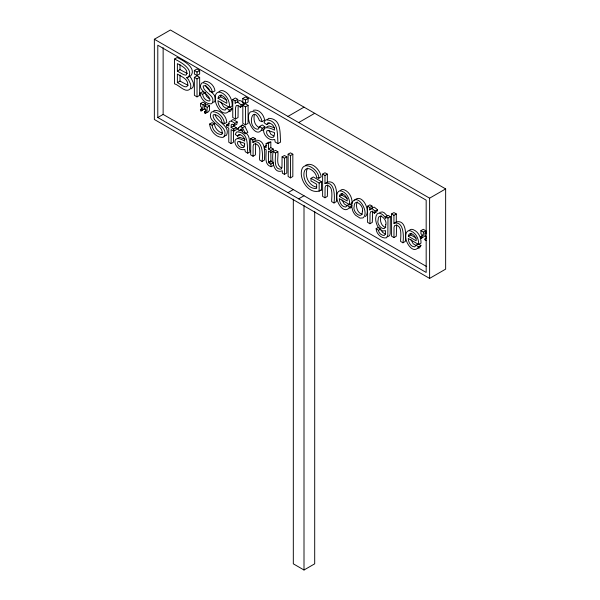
<?xml version="1.0" encoding="UTF-8"?>
<svg xmlns="http://www.w3.org/2000/svg" width="600" height="600" viewBox="0 0 600 600"><rect width="100%" height="100%" fill="white"/><g stroke="black" fill="none" stroke-linecap="round" stroke-linejoin="round"><path stroke-width="0.9" d="M229.373 106.725L226.748 108.24L225.112 110.115C220.538 110.032 218.062 104.775 217.92 100.725L229.553 107.438C229.882 101.377 226.763 94.785 220.935 92.43A9.36 5.407 60 0 0 217.215 92.64C209.82 98.49 222.833 121.05 229.478 110.205L232.103 108.69L230.055 107.212M348.9 205.163L349.538 204.03L347.183 205.388L345.72 207.067C341.61 206.993 339.39 202.282 339.27 198.645L349.695 204.667C349.995 199.23 347.197 193.327 341.97 191.212A8.393 4.845 60 0 0 338.64 191.4C332.048 196.853 343.44 216.623 349.627 207.15L351.983 205.792L350.145 204.472M418.65 244.478C418.95 239.048 416.153 233.138 410.925 231.022A8.393 4.845 60 0 0 407.595 231.21C401.002 236.663 412.395 256.433 418.582 246.96L420.938 245.603L418.493 243.84L416.138 245.197L414.675 246.877C410.565 246.803 408.345 242.093 408.225 238.455L418.65 244.478L421.005 243.12C421.305 237.683 418.507 231.78 413.28 229.665A8.393 4.845 60 0 0 409.95 229.845L409.155 230.625M238.14 106.305L238.035 117.517L235.403 119.032L232.763 117.51L232.763 99.51L235.388 97.995L237.765 99.368L237.765 102.097M233.483 130.08L233.483 142.222L231.127 143.58L231.127 129.57L233.85 131.145L236.205 129.78L236.205 127.65L233.85 129.015L231.127 127.44L231.233 124.785L232.178 124.17L234.495 125.528L234.847 123.345L237.202 121.98L233.61 119.797L232.575 119.7L231.375 120.727M237.202 121.98L236.85 124.163L234.495 125.528M254.333 114.817C253.312 119.542 254.55 126.105 259.793 127.703M255.683 143.625L255.413 154.882L253.058 156.248L250.688 154.875L250.688 138.735L253.042 137.377L255.173 138.608L255.173 140.903L252.817 142.26L252.817 139.965L255.173 138.608M218.07 98.295C219.067 90.832 228.007 98.805 226.778 103.32L218.07 98.295L220.695 96.78L221.108 94.898M339.397 196.478C340.29 189.78 348.315 196.928 347.205 200.978L339.397 196.478L341.76 195.112L342.12 193.425M408.353 236.288C409.245 229.59 417.27 236.737 416.16 240.795L408.353 236.288L410.707 234.923L411.075 233.235M372.69 210.952L372.3 222.368L369.945 223.733L367.575 222.36L367.575 206.22L369.93 204.855L372.06 206.093L372.06 208.538L369.705 209.895L369.705 207.45L372.06 206.093M262.005 121.68L259.433 120.653C252.743 103.365 246.42 126.653 257.16 129.218L258.337 129.067L259.657 126.442L262.282 124.927L264.877 126.817L262.252 128.333C256.845 141.285 243.142 117.525 250.567 111.84C256.305 110.108 261.315 116.438 262.005 121.68L264.63 120.165C263.94 114.922 258.93 108.593 253.192 110.325M264.877 126.817L264.12 129.142L261.772 130.65M327.735 184.83L327.345 196.417L324.983 197.775L322.62 196.403L322.62 174.12L324.975 172.762L327.345 174.127L327.345 182.123L324.983 183.488L324.983 175.493L322.62 174.12M396.69 224.64L396.293 236.228L393.938 237.585L391.575 236.22L391.575 213.93L393.93 212.572L396.293 213.938L396.293 221.933L393.938 223.298L393.938 215.303L391.575 213.93M232.103 108.69L230.513 111.218L228.772 111.727M420.938 245.603L419.513 247.875L417.96 248.325M235.403 119.032L235.515 107.82L236.243 105.585L238.388 105.502L240.322 107.28L241.23 104.977L243.862 103.462L241.147 100.913L239.452 100.538L238.642 101.01M243.862 103.462L242.947 105.765L240.322 107.28M369.945 223.733L370.043 213.667L370.688 211.665L372.615 211.59L374.355 213.188L375.165 211.118L377.528 209.76L374.295 207.15L372.847 207.562L372.06 208.538M377.528 209.76L376.71 211.83L374.355 213.188M247.763 153.188C247.065 145.305 248.715 132.322 237.225 131.858L236.34 132.285L235.298 134.453L237.615 136.155L238.792 134.445C242.017 134.685 245.085 137.752 244.62 141.127C229.395 131.752 234.195 151.898 244.815 149.498L245.288 151.762L247.763 153.188L250.118 151.83C247.853 145.733 252.075 137.1 245.58 132.825M277.972 143.61C277.2 134.82 279.03 120.345 266.22 119.828L265.23 120.3L264.075 122.722L266.655 124.62L267.968 122.708C271.567 122.977 274.987 126.398 274.47 130.163C270.728 127.875 261.525 125.062 263.962 132.833C265.35 137.04 270.097 141.083 274.688 139.493L275.212 142.02L277.972 143.61L280.597 142.095C279.825 133.305 281.663 118.83 268.845 118.312L267.165 119.745M381.082 215.513C379.47 219.728 380.88 226.312 385.793 227.535M357.173 201.795C355.41 206.235 357.135 213.045 362.25 214.298M354.615 200.19C361.965 192.615 371.37 211.095 365.37 216.562M307.553 168.135C303.877 175.29 308.587 185.625 316.612 187.2M351.63 206.76L349.837 208.403M369.705 209.895L370.493 208.928L371.94 208.507L375.165 211.118M239.88 130.485L241.365 128.76L242.812 132.18L245.498 133.733L247.853 132.375L244.89 126.405L242.362 124.95L237.165 128.925L239.88 130.485L242.235 129.127M203.528 82.148L204.833 81.195C209.865 81.323 214.41 85.905 214.972 90.847L212.347 92.363L209.76 91.282L208.74 88.523L206.355 86.363L204.795 85.642L203.175 85.98C203.13 92.715 216.27 95.287 212.16 103.2L211.222 103.852C205.515 104.183 200.61 98.67 199.987 93.21L202.612 91.695L205.222 92.73L206.452 96.218L209.265 98.805M237.712 138.248L239.737 137.325L245.235 139.275M266.767 126.945L269.025 125.917L274.462 127.815M218.962 91.988L219.847 91.117A9.36 5.407 60 0 1 223.56 90.915C229.388 93.27 232.507 99.863 232.178 105.915L229.553 107.438M340.2 190.815L340.995 190.035A8.393 4.845 60 0 1 344.325 189.855C349.553 191.962 352.35 197.873 352.05 203.31L349.695 204.667M240.66 126.517L242.362 124.95M205.095 108.765L203.333 109.605M424.695 236.625L425.415 235.965M305.49 165.368C312.293 161.175 320.325 170.303 321.218 176.828L318.862 178.185L316.56 177.585C316.68 171.953 306.007 163.762 304.118 172.178C302.61 179.535 308.37 189.585 316.65 188.37L316.65 184.222L310.98 180.945L310.98 178.335L313.335 176.97L321.51 181.68L321.51 189.945C310.793 196.163 299.985 181.71 301.38 171.51C302.858 158.738 319.267 169.882 318.862 178.185M252.817 142.26C262.98 138.45 263.145 156.09 262.05 161.438L264.405 160.08C264.795 153.855 266.183 139.642 256.028 140.227M213.577 111.052L214.597 110.355C220.853 110.115 226.388 116.295 226.792 122.355L224.438 123.712L221.985 122.512C221.737 118.425 217.965 114.653 213.915 114.562L213.12 115.185C212.737 123.585 228.952 126.78 224.138 136.605L223.058 137.385C216.112 137.843 210.038 130.688 209.655 124.028L212.01 122.67L214.417 123.817C214.778 128.288 218.415 132.172 222.697 133.23M154.358 39.255L170.392 30L445.643 188.91L445.643 269.138L429.607 278.4L154.358 119.483L154.358 39.255L429.607 198.173L445.643 188.91M188.047 76.957L186.727 77.715L188.46 79.605L190.523 83.895A8.91 5.145 60 0 1 190.148 88.95C185.512 93.637 178.95 84.727 174.532 83.887L174.532 59.04L177.157 57.525C182.678 60.15 197.228 67.867 190.68 75.96L189.36 76.2L191.085 78.09L193.147 82.373A8.91 5.145 60 0 1 192.772 87.427L191.19 88.83M177.382 71.13L183.66 74.677L185.7 75.15L186.382 74.805C188.91 69.045 181.267 65.745 177.382 63.623L177.382 71.13L180.007 69.615L187.373 73.575M194.377 70.5L197.002 68.985L199.65 70.508L199.65 74.017L197.017 75.532L194.377 74.01L194.377 70.5L197.017 72.023L199.65 70.508M177.382 82.605C179.7 83.438 187.222 90.54 187.83 84.367C187.718 78.683 181.365 76.56 177.382 74.062L177.382 82.605L180.007 81.09L188.205 85.433M194.377 77.347L197.002 75.832L199.65 77.355L199.65 95.355L197.017 96.877L194.377 95.347L194.377 77.347L197.017 78.877L199.65 77.355M157.792 117.502L426.173 272.452L426.173 200.153L157.792 45.203L157.792 117.502L163.132 114.42L426.675 266.572M199.987 93.21L202.597 94.245L205.222 92.73M200.61 103.455L203.153 104.917L202.74 110.123L200.978 110.962L200.4 109.545L201.458 109.102L201.847 107.347L200.61 106.627L200.61 103.455L202.965 102.09L205.507 103.56L205.507 106.065M203.153 104.917L205.507 103.56M204.48 111.907L205.538 111.458L205.928 109.703L204.69 108.983L204.69 105.81L207.045 104.453L209.587 105.915L209.483 110.115L208.455 111.78L205.058 113.317L204.48 111.907L206.048 111M200.4 109.545L201.968 108.645M200.978 110.962L202.545 110.055M204.69 105.81L207.233 107.273L209.587 105.915M232.763 99.51L235.14 100.882L237.765 99.368M242.82 98.468L245.445 96.953L248.085 98.475L248.085 101.985L245.46 103.5L242.82 101.977L242.82 98.468L245.46 99.99L248.085 98.475M242.82 105.315L245.445 103.8L248.085 105.323L248.085 123.323L245.46 124.837L242.82 123.315L242.82 105.315L245.46 106.837L248.085 105.323M209.655 124.028L212.062 125.175L214.417 123.817M231.127 143.58L228.765 142.222L228.765 128.205L226.673 126.998L226.673 124.868L229.028 123.51M231.127 127.44L233.483 126.083L236.205 127.65M237.165 128.925L238.74 128.017M240.007 126.308L242.535 127.77L244.89 126.405M237.615 136.155L239.97 134.797M266.655 124.62L269.28 123.105M287.978 116.4L304.005 107.145M298.665 122.573L314.7 113.31M264.375 146.64L266.115 147.645L266.115 143.648L268.47 142.282L270.825 142.005L270.825 147.645L273.21 149.017L273.21 151.148L270.855 152.505L268.47 151.132L268.47 160.567L269.002 162.915L270.855 164.078L273.21 162.712L273.555 165.33L271.2 166.688C263.647 164.73 266.58 155.19 266.115 149.767L264.375 148.77L264.375 146.64L266.73 145.275M266.115 143.648L268.47 143.363L270.825 142.005M268.47 143.363L268.47 149.002L270.825 147.645M268.47 149.002L270.855 150.375L273.21 149.017M273.12 151.688L275.49 153.053C275.737 157.477 273.127 169.972 281.168 169.11L281.985 167.28L282.082 156.863L284.438 155.498L286.808 156.87L286.808 173.01L284.452 174.375L282.33 173.145L282.33 170.775C272.212 174.773 272.01 156.907 273.12 151.688L275.475 150.322L277.845 151.695C278.722 156.675 275.317 165.465 281.76 167.947M275.49 153.053L277.845 151.695M268.597 162.15L270.952 160.785L270.825 152.347M269.002 162.915L271.358 161.558L273.21 162.712M288.112 154.2L290.468 152.843L292.837 154.208L292.837 176.49L290.483 177.855L288.112 176.483L288.112 154.2L290.483 155.572L292.837 154.208M282.082 156.863L284.452 158.227L286.808 156.87M287.978 192.667L293.317 189.578M324.983 175.493L327.345 174.127M310.98 178.335L319.155 183.038L321.51 181.68M298.665 198.84L304.005 195.75M324.983 197.775L325.087 187.305L325.913 185.528C333.885 184.635 331.553 197.235 331.635 201.615L334.005 202.98L336.36 201.623C337.178 195.952 337.582 179.512 327.345 182.123M380.228 228.577L378.495 227.288L376.14 228.645L378.45 230.37C378.788 233.123 381.48 235.41 384.202 235.485L385.41 234.06L385.582 230.647L382.822 231.03L380.347 229.59A7.147 4.125 60 0 1 377.25 225.548C375.645 221.955 374.64 217.14 377.28 213.81L378.495 213.225C381.847 213.075 384.428 215.903 385.808 218.692L385.808 216.743L388.162 215.385L390.345 216.645L390.18 233.722L389.678 235.56L387.577 236.827M385.808 216.743L387.99 218.002L390.345 216.645M393.938 215.303L396.293 213.938M378.45 230.37L380.805 229.013M420.93 230.655L423.465 232.118L423.06 237.322L421.298 238.163L420.72 236.745L421.778 236.303L422.168 234.548L420.93 233.827L420.93 230.655L423.285 229.29L425.827 230.76L425.827 233.265M393.938 237.585L394.043 227.115L394.868 225.337C402.84 224.445 400.507 237.045 400.59 241.425L402.96 242.79L405.315 241.433C406.132 235.77 406.537 219.322 396.293 221.933M423.465 232.118L425.827 230.76M426.42 240.345L425.377 240.517L424.8 239.108L425.857 238.657L426.248 236.903L425.01 236.183L425.01 233.01L426.577 232.103M420.72 236.745L422.287 235.845M421.298 238.163L422.865 237.255M424.8 239.108L426.368 238.2M293.317 199.17L293.317 563.827L304.005 570L314.7 563.827L314.7 211.35M324.983 183.488C335.228 180.87 334.822 197.317 334.005 202.98M393.938 223.298C404.183 220.68 403.778 237.127 402.96 242.79M379.635 212.445L382.343 211.928L384.082 212.663L387.3 215.827M238.695 130.92L239.58 130.5L242.265 130.928M320.235 190.222L321.51 189.945M186.727 77.715L188.055 77.475C194.595 69.39 180.053 61.665 174.532 59.04M205.058 113.317L206.82 112.485L207.233 107.273M223.958 136.23L226.493 135.248C230.722 125.977 217.178 122.325 215.205 114.953M212.565 102.488L214.785 101.685C218.423 94.148 207.375 91.245 205.605 85.222M226.605 108.6L223.47 106.62L220.987 102.075M347.055 205.718L344.243 203.933L342.015 199.86M416.01 245.528L413.197 243.743L410.97 239.67M273.645 135.907L270.847 134.28L269.062 130.605M243.885 146.28L241.373 144.817L239.775 141.525M385.47 234.075L382.65 232.44L381.075 230.235M220.695 96.78L226.237 99.983M425.01 233.01L426.278 233.745M226.673 124.868L228.765 126.083L229.02 122.093L230.22 121.058L232.635 121.792L234.847 123.345M250.688 138.735L252.817 139.965M367.575 206.22L369.705 207.45M341.76 195.112L347.22 198.27M410.707 234.923L416.175 238.08M262.05 161.438L259.68 160.065C258.93 155.145 262.252 145.785 255.36 143.715L253.673 144.255L253.125 146.04L253.058 156.248M226.748 108.24L229.478 110.205M416.138 245.197L418.582 246.96M347.183 205.388L349.627 207.15M259.657 126.442L262.252 128.333M241.23 104.977L237.63 102.067L236.017 102.525L235.14 103.613L235.14 100.882M270.952 160.785L271.358 161.558M242.535 127.77L245.498 133.733M202.597 94.245C202.965 97.605 205.822 101.017 209.34 101.025L210 100.477C210.442 94.305 195.405 89.407 202.2 82.71C207.233 82.838 211.778 87.42 212.347 92.363M212.062 125.175C212.475 129.817 216.562 134.415 221.317 134.558L222.007 134.175C224.423 125.265 206.37 122.302 211.222 112.417L212.243 111.712C218.498 111.48 224.032 117.66 224.438 123.712M270.855 164.078L271.2 166.688M376.14 228.645C376.132 233.678 381.457 238.868 386.467 237.833L387.825 235.087L387.99 218.002M429.607 198.173L429.607 278.4M319.155 183.038L319.155 191.303M304.005 205.335L304.005 570M290.483 155.572L290.483 177.855M284.452 158.227L284.452 174.375M270.855 150.375L270.855 152.505M245.46 99.99L245.46 103.5M245.46 106.837L245.46 124.837M233.85 129.015L233.85 131.145M233.483 124.59L233.483 126.083M197.017 72.023L197.017 75.532M197.017 78.877L197.017 96.877M180.007 64.605L180.007 69.615M180.007 75.105L180.007 81.09M163.132 47.678L163.132 114.42M385.778 224.603C385.987 233.58 376.08 225.315 378.105 220.08C378.06 211.312 387.615 219.502 385.778 224.603M362.385 211.2C362.572 220.493 352.192 212.01 354.157 206.542C354.045 197.423 364.275 205.83 362.385 211.2M244.62 144.278L244.237 146.79L243.593 147.495C240.562 148.605 236.415 144.885 237.743 141.773L238.68 141.428L244.62 143.273L244.62 144.278M274.47 133.672L274.043 136.477L273.322 137.257C269.947 138.502 265.32 134.355 266.805 130.882L267.847 130.493L274.47 132.555L274.47 133.672M351.855 203.123L351.832 207.127L352.74 210.78A8.31 4.8 60 0 0 355.627 215.288L360.038 218.13L363.015 217.92C370.072 212.362 357.038 191.392 351.855 203.123"/></g></svg>
